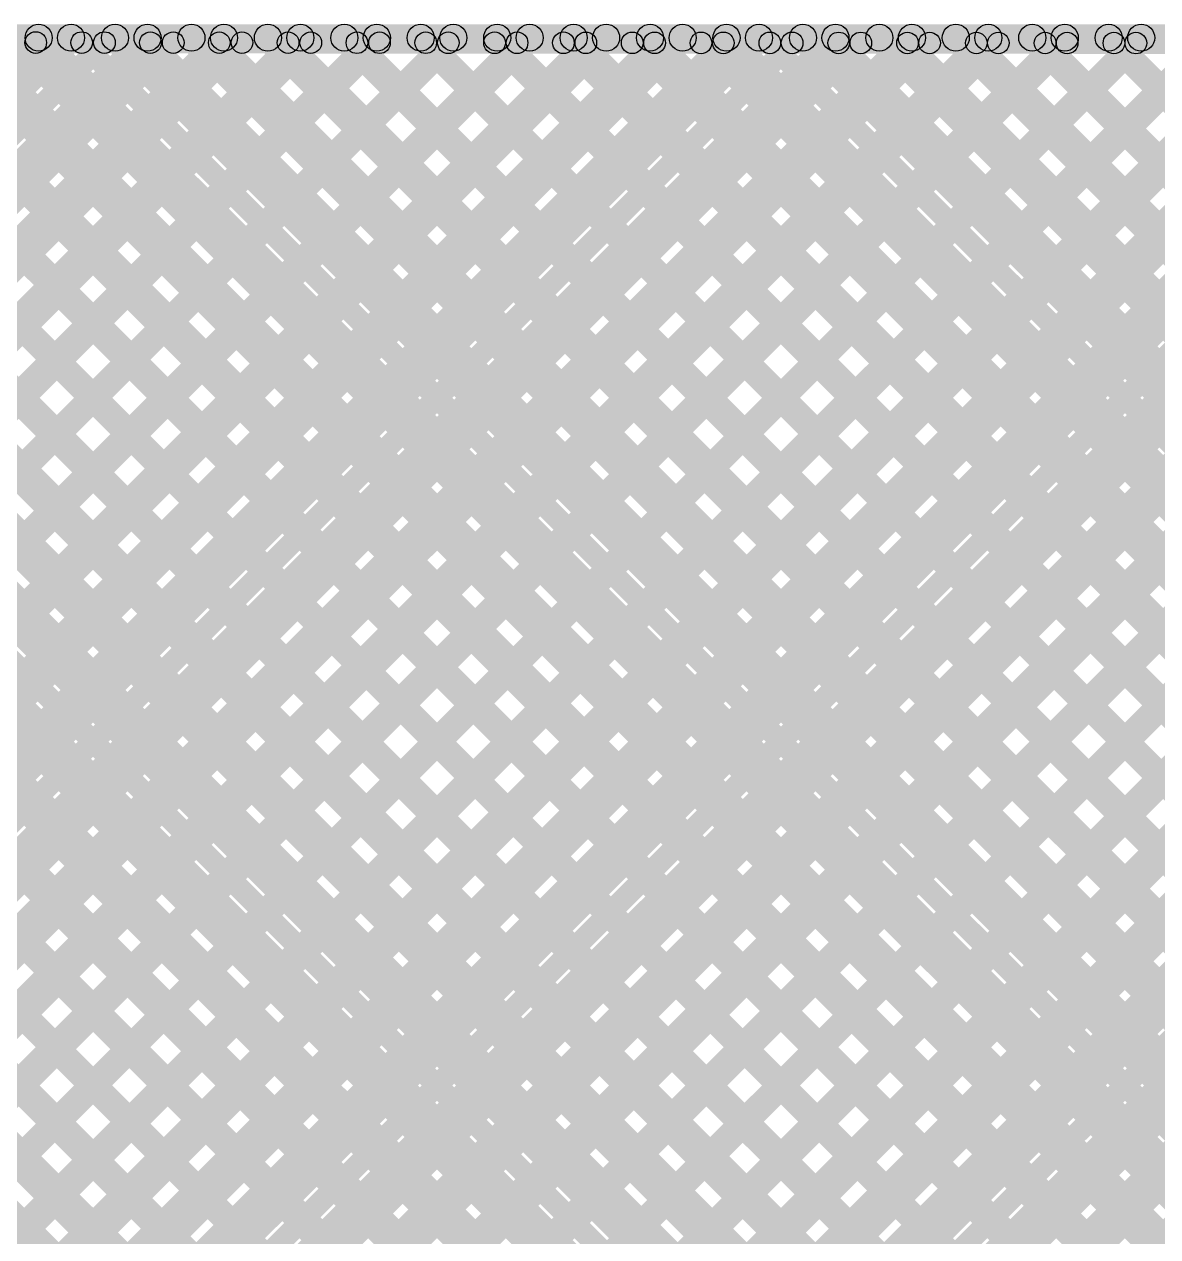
# Model space of a CAD drawing. Header units: millimetres. Extents: x 0.02 to 3.53, y 0 to 2.66.
# Drawn here: x 0.8244 to 1.2438, y 2.212 to 2.6609 of the extents above; entities that cross this region are included whole.
import ezdxf

# ---------------------------------------------------------------- set-up
doc = ezdxf.new("R2010")
doc.units = ezdxf.units.MM
doc.header["$MEASUREMENT"] = 0
doc.layers.add('BottomLayer', color=5, linetype='Continuous')
doc.layers.add('TopLayer', color=1, linetype='Continuous')

msp = doc.modelspace()

# ---------------------------------------------------------------- hatches: boundary and pattern name
at = {"layer": 'BottomLayer'}
for points in [[(0.10354, 1.91068), (0.09646, 1.91775), (0.83816, 2.65944), (0.84523, 2.65237)], [(0.10354, 1.85411), (0.09646, 1.86118), (0.89473, 2.65944), (0.9018, 2.65237)], [(0.10354, 1.88239), (0.09646, 1.88946), (0.86644, 2.65944), (0.87351, 2.65237)], [(0.10354, 1.82582), (0.09646, 1.83289), (0.92301, 2.65944), (0.93008, 2.65237)], [(0.10354, 1.79754), (0.09646, 1.80461), (0.9513, 2.65944), (0.95837, 2.65237)], [(0.1, 2.65091), (0.1, 2.66091), (3.44331, 2.66091), (3.44331, 2.65091)], [(0.10229, 2.65044), (0.1023, 2.65844), (2.00453, 2.65761), (2.00453, 2.64961)], [(0.28363, 1.94935), (0.27656, 1.95642), (0.97958, 2.65944), (0.98665, 2.65237)], [(0.29941, 1.93684), (0.29234, 1.94391), (1.00786, 2.65944), (1.01494, 2.65237)], [(0.30112, 1.91027), (0.29405, 1.91734), (1.03615, 2.65944), (1.04322, 2.65237)], [(0.30112, 1.88198), (0.29405, 1.88906), (1.06443, 2.65944), (1.0715, 2.65237)], [(0.37358, 2.65237), (0.38065, 2.65944), (1.03324, 2.00685), (1.02617, 1.99978)], [(0.40316, 1.95574), (0.39609, 1.96281), (1.09272, 2.65944), (1.09979, 2.65237)], [(0.40186, 2.65237), (0.40893, 2.65944), (1.05897, 2.0094), (1.0519, 2.00233)], [(0.43159, 1.95588), (0.42452, 1.96296), (1.121, 2.65944), (1.12807, 2.65237)], [(0.43014, 2.65237), (0.43722, 2.65944), (1.08725, 2.0094), (1.08018, 2.00233)], [(0.45987, 1.95588), (0.4528, 1.96296), (1.14929, 2.65944), (1.15636, 2.65237)], [(0.45843, 2.65237), (0.4655, 2.65944), (1.11554, 2.0094), (1.10847, 2.00233)], [(0.48816, 1.95588), (0.48108, 1.96296), (1.17757, 2.65944), (1.18464, 2.65237)], [(0.48671, 2.65237), (0.49378, 2.65944), (1.14382, 2.0094), (1.13675, 2.00233)], [(0.51644, 1.95588), (0.50937, 1.96296), (1.20585, 2.65944), (1.21293, 2.65237)], [(0.515, 2.65237), (0.52207, 2.65944), (1.17211, 2.0094), (1.16504, 2.00233)], [(0.54472, 1.95588), (0.53765, 1.96296), (1.23414, 2.65944), (1.24121, 2.65237)], [(0.54328, 2.65237), (0.55035, 2.65944), (1.20039, 2.0094), (1.19332, 2.00233)], [(0.57301, 1.95588), (0.56594, 1.96296), (1.26242, 2.65944), (1.26949, 2.65237)], [(0.57157, 2.65237), (0.57864, 2.65944), (1.22843, 2.00965), (1.22136, 2.00258)], [(0.60129, 1.95588), (0.59422, 1.96296), (1.29071, 2.65944), (1.29778, 2.65237)], [(0.59985, 2.65237), (0.60692, 2.65944), (1.29276, 1.9736), (1.28569, 1.96653)], [(0.62958, 1.95588), (0.62251, 1.96296), (1.31899, 2.65944), (1.32606, 2.65237)], [(0.62813, 2.65237), (0.63521, 2.65944), (1.32105, 1.9736), (1.31398, 1.96653)], [(0.65786, 1.95588), (0.65079, 1.96296), (1.34728, 2.65944), (1.35435, 2.65237)], [(0.65642, 2.65237), (0.66349, 2.65944), (1.34933, 1.9736), (1.34226, 1.96653)], [(0.68615, 1.95588), (0.67907, 1.96296), (1.37556, 2.65944), (1.38263, 2.65237)], [(0.6847, 2.65237), (0.69177, 2.65944), (1.37762, 1.9736), (1.37055, 1.96653)], [(0.71443, 1.95588), (0.70736, 1.96296), (1.40384, 2.65944), (1.41092, 2.65237)], [(0.71299, 2.65237), (0.72006, 2.65944), (1.4059, 1.9736), (1.39883, 1.96653)], [(0.74271, 1.95588), (0.73564, 1.96296), (1.43213, 2.65944), (1.4392, 2.65237)], [(0.74127, 2.65237), (0.74834, 2.65944), (1.43419, 1.9736), (1.42711, 1.96653)], [(0.771, 1.95588), (0.76393, 1.96296), (1.46041, 2.65944), (1.46748, 2.65237)], [(0.76956, 2.65237), (0.77663, 2.65944), (1.46247, 1.9736), (1.4554, 1.96653)], [(0.79928, 1.95588), (0.79221, 1.96296), (1.4887, 2.65944), (1.49577, 2.65237)], [(0.79784, 2.65237), (0.80491, 2.65944), (1.49075, 1.9736), (1.48368, 1.96653)], [(0.82757, 1.95588), (0.8205, 1.96296), (1.51698, 2.65944), (1.52405, 2.65237)], [(0.82612, 2.65237), (0.8332, 2.65944), (1.51904, 1.9736), (1.51197, 1.96653)], [(0.85585, 1.95588), (0.84878, 1.96296), (1.54527, 2.65944), (1.55234, 2.65237)], [(0.85441, 2.65237), (0.86148, 2.65944), (1.54732, 1.9736), (1.54025, 1.96653)], [(0.88414, 1.95588), (0.87706, 1.96296), (1.57355, 2.65944), (1.58062, 2.65237)], [(0.88269, 2.65237), (0.88976, 2.65944), (1.5756, 1.9736), (1.56853, 1.96653)], [(0.91242, 1.95588), (0.90535, 1.96296), (1.60183, 2.65944), (1.60891, 2.65237)], [(0.91097, 2.65237), (0.91805, 2.65944), (1.60389, 1.9736), (1.59682, 1.96653)], [(0.9407, 1.95588), (0.93363, 1.96296), (1.63012, 2.65944), (1.63719, 2.65237)], [(0.93926, 2.65237), (0.94633, 2.65944), (1.63217, 1.9736), (1.6251, 1.96653)], [(0.96899, 1.95588), (0.96192, 1.96296), (1.6584, 2.65944), (1.66547, 2.65237)], [(0.96754, 2.65237), (0.97461, 2.65944), (1.66046, 1.9736), (1.65339, 1.96653)], [(0.99583, 2.65237), (1.0029, 2.65944), (1.68874, 1.9736), (1.68167, 1.96653)], [(1.02411, 2.65237), (1.03118, 2.65944), (1.71702, 1.9736), (1.70995, 1.96653)], [(1.04451, 2.00312), (1.03744, 2.01019), (1.68669, 2.65944), (1.69376, 2.65237)], [(1.0524, 2.65237), (1.05947, 2.65944), (1.74531, 1.9736), (1.73824, 1.96653)], [(1.08068, 2.65237), (1.08775, 2.65944), (1.77359, 1.9736), (1.76652, 1.96653)], [(1.10896, 2.65237), (1.11604, 2.65944), (1.80188, 1.9736), (1.79481, 1.96653)], [(1.13725, 2.65237), (1.14432, 2.65944), (1.83016, 1.9736), (1.82309, 1.96653)], [(1.16553, 2.65237), (1.1726, 2.65944), (1.85845, 1.9736), (1.85138, 1.96653)], [(1.19382, 2.65237), (1.20089, 2.65944), (1.88673, 1.9736), (1.87966, 1.96653)], [(1.2221, 2.65237), (1.22917, 2.65944), (1.91501, 1.9736), (1.90794, 1.96653)], [(0.20746, 2.02733), (0.2018, 2.03299), (0.82577, 2.65695), (0.83143, 2.65129)], [(0.23291, 2.02732), (0.22725, 2.03297), (0.85121, 2.65694), (0.85687, 2.65128)], [(0.25835, 2.02731), (0.25269, 2.03296), (0.87666, 2.65693), (0.88232, 2.65127)], [(0.2838, 2.0273), (0.27814, 2.03295), (0.9021, 2.65692), (0.90776, 2.65126)], [(0.30924, 2.02728), (0.30358, 2.03294), (0.92755, 2.65691), (0.9332, 2.65125)], [(0.33469, 2.02727), (0.32903, 2.03293), (0.95299, 2.65689), (0.95865, 2.65124)], [(0.36013, 2.02726), (0.35447, 2.03292), (0.97844, 2.65688), (0.98409, 2.65123)], [(0.38557, 2.02725), (0.37992, 2.03291), (1.00388, 2.65687), (1.00954, 2.65122)], [(0.38436, 2.65148), (0.39001, 2.65714), (1.01452, 2.03263), (1.00886, 2.02698)], [(0.41102, 2.02724), (0.40536, 2.0329), (1.02933, 2.65686), (1.03498, 2.6512)], [(0.40982, 2.65147), (0.41548, 2.65713), (1.03999, 2.03262), (1.03433, 2.02697)], [(0.43646, 2.02723), (0.43081, 2.03289), (1.05477, 2.65685), (1.06043, 2.65119)], [(0.43529, 2.65146), (0.44095, 2.65712), (1.06545, 2.03261), (1.0598, 2.02695)], [(0.46191, 2.02722), (0.45625, 2.03287), (1.08022, 2.65684), (1.08587, 2.65118)], [(0.46076, 2.65145), (0.46641, 2.65711), (1.09092, 2.0326), (1.08526, 2.02694)], [(0.48735, 2.02721), (0.4817, 2.03286), (1.10566, 2.65683), (1.11132, 2.65117)], [(0.48622, 2.65144), (0.49188, 2.6571), (1.11639, 2.03259), (1.11073, 2.02693)], [(0.5128, 2.0272), (0.50714, 2.03285), (1.13111, 2.65682), (1.13676, 2.65116)], [(0.51169, 2.65143), (0.51735, 2.65709), (1.14185, 2.03258), (1.1362, 2.02692)], [(0.53824, 2.02718), (0.53259, 2.03284), (1.15655, 2.65681), (1.16221, 2.65115)], [(0.53716, 2.65142), (0.54281, 2.65708), (1.16732, 2.03257), (1.16166, 2.02691)], [(0.56369, 2.02717), (0.55803, 2.03283), (1.182, 2.65679), (1.18765, 2.65114)], [(0.56262, 2.65141), (0.56828, 2.65706), (1.19279, 2.03256), (1.18713, 2.0269)], [(0.58913, 2.02716), (0.58348, 2.03282), (1.20744, 2.65678), (1.2131, 2.65113)], [(0.58809, 2.6514), (0.59375, 2.65705), (1.21826, 2.03255), (1.2126, 2.02689)], [(0.61458, 2.02715), (0.60892, 2.03281), (1.23288, 2.65677), (1.23854, 2.65112)], [(0.61356, 2.65139), (0.61921, 2.65704), (1.24372, 2.03253), (1.23807, 2.02688)], [(0.64002, 2.02714), (0.63436, 2.0328), (1.25833, 2.65676), (1.26399, 2.6511)], [(0.63902, 2.65137), (0.64468, 2.65703), (1.26919, 2.03252), (1.26353, 2.02687)], [(0.66547, 2.02713), (0.65981, 2.03279), (1.28377, 2.65675), (1.28943, 2.65109)], [(0.66449, 2.65136), (0.67015, 2.65702), (1.29466, 2.03251), (1.289, 2.02686)], [(0.69091, 2.02712), (0.68525, 2.03277), (1.30922, 2.65674), (1.31488, 2.65108)], [(0.68996, 2.65135), (0.69562, 2.65701), (1.32012, 2.0325), (1.31447, 2.02684)], [(0.71636, 2.02711), (0.7107, 2.03276), (1.33466, 2.65673), (1.34032, 2.65107)], [(0.71543, 2.65134), (0.72108, 2.657), (1.34559, 2.03249), (1.33993, 2.02683)], [(0.7418, 2.0271), (0.73614, 2.03275), (1.36011, 2.65672), (1.36576, 2.65106)], [(0.74089, 2.65133), (0.74655, 2.65699), (1.37106, 2.03248), (1.3654, 2.02682)], [(0.76725, 2.02708), (0.76159, 2.03274), (1.38555, 2.65671), (1.39121, 2.65105)], [(0.76636, 2.65132), (0.77202, 2.65698), (1.39652, 2.03247), (1.39087, 2.02681)], [(0.79269, 2.02707), (0.78703, 2.03273), (1.411, 2.65669), (1.41665, 2.65104)], [(0.79183, 2.65131), (0.79748, 2.65696), (1.42199, 2.03246), (1.41633, 2.0268)], [(0.81813, 2.02706), (0.81248, 2.03272), (1.43644, 2.65668), (1.4421, 2.65103)], [(0.81729, 2.6513), (0.82295, 2.65695), (1.44746, 2.03245), (1.4418, 2.02679)], [(0.84358, 2.02705), (0.83792, 2.03271), (1.46189, 2.65667), (1.46754, 2.65102)], [(0.84276, 2.65129), (0.84842, 2.65694), (1.47292, 2.03243), (1.46727, 2.02678)], [(0.86902, 2.02704), (0.86337, 2.0327), (1.48733, 2.65666), (1.49299, 2.651)], [(0.86823, 2.65127), (0.87388, 2.65693), (1.49839, 2.03242), (1.49273, 2.02677)], [(0.89447, 2.02703), (0.88881, 2.03269), (1.51278, 2.65665), (1.51843, 2.65099)], [(0.89369, 2.65126), (0.89935, 2.65692), (1.52386, 2.03241), (1.5182, 2.02676)], [(0.91991, 2.02702), (0.91426, 2.03268), (1.53822, 2.65664), (1.54388, 2.65098)], [(0.91916, 2.65125), (0.92482, 2.65691), (1.54933, 2.0324), (1.54367, 2.02674)], [(0.94536, 2.02701), (0.9397, 2.03266), (1.56367, 2.65663), (1.56932, 2.65097)], [(0.94463, 2.65124), (0.95028, 2.6569), (1.57479, 2.03239), (1.56914, 2.02673)], [(0.9708, 2.027), (0.96515, 2.03265), (1.58911, 2.65662), (1.59477, 2.65096)], [(0.97009, 2.65123), (0.97575, 2.65689), (1.60026, 2.03238), (1.5946, 2.02672)], [(0.99625, 2.02699), (0.99059, 2.03264), (1.61456, 2.65661), (1.62021, 2.65095)], [(0.99556, 2.65122), (1.00122, 2.65688), (1.62573, 2.03237), (1.62007, 2.02671)], [(1.02169, 2.02697), (1.01604, 2.03263), (1.64, 2.6566), (1.64566, 2.65094)], [(1.02103, 2.65121), (1.02668, 2.65686), (1.65119, 2.03236), (1.64554, 2.0267)], [(1.04714, 2.02696), (1.04148, 2.03262), (1.66544, 2.65658), (1.6711, 2.65093)], [(1.04649, 2.6512), (1.05215, 2.65685), (1.67666, 2.03235), (1.671, 2.02669)], [(1.07196, 2.65119), (1.07762, 2.65684), (1.70213, 2.03233), (1.69647, 2.02668)], [(1.09743, 2.65117), (1.10309, 2.65683), (1.72759, 2.03232), (1.72194, 2.02667)], [(1.1229, 2.65116), (1.12855, 2.65682), (1.75306, 2.03231), (1.7474, 2.02666)], [(1.14836, 2.65115), (1.15402, 2.65681), (1.77853, 2.0323), (1.77287, 2.02664)], [(1.17383, 2.65114), (1.17949, 2.6568), (1.80399, 2.03229), (1.79834, 2.02663)], [(1.1993, 2.65113), (1.20495, 2.65679), (1.82946, 2.03228), (1.8238, 2.02662)], [(1.22476, 2.65112), (1.23042, 2.65678), (1.85493, 2.03227), (1.84927, 2.02661)]]:
    msp.add_hatch(color=5, dxfattribs=at).paths.add_polyline_path(points)
h = msp.add_hatch(color=5, dxfattribs=at)
edge = h.paths.add_edge_path()
edge.add_arc((0.8286, 2.65412), 0.004, 0, 360)
h = msp.add_hatch(color=5, dxfattribs=at)
edge = h.paths.add_edge_path()
edge.add_arc((0.82966, 2.65591), 0.005, 0, 360)
h = msp.add_hatch(color=5, dxfattribs=at)
edge = h.paths.add_edge_path()
edge.add_arc((0.84169, 2.65591), 0.005, 0, 360)
h = msp.add_hatch(color=5, dxfattribs=at)
edge = h.paths.add_edge_path()
edge.add_arc((0.84559, 2.65411), 0.004, 0, 360)
h = msp.add_hatch(color=5, dxfattribs=at)
edge = h.paths.add_edge_path()
edge.add_arc((0.85404, 2.65411), 0.004, 0, 360)
h = msp.add_hatch(color=5, dxfattribs=at)
edge = h.paths.add_edge_path()
edge.add_arc((0.85794, 2.65591), 0.005, 0, 360)
h = msp.add_hatch(color=5, dxfattribs=at)
edge = h.paths.add_edge_path()
edge.add_arc((0.86998, 2.65591), 0.005, 0, 360)
h = msp.add_hatch(color=5, dxfattribs=at)
edge = h.paths.add_edge_path()
edge.add_arc((0.87105, 2.6541), 0.004, 0, 360)
h = msp.add_hatch(color=5, dxfattribs=at)
edge = h.paths.add_edge_path()
edge.add_arc((0.87949, 2.6541), 0.004, 0, 360)
h = msp.add_hatch(color=5, dxfattribs=at)
edge = h.paths.add_edge_path()
edge.add_arc((0.88623, 2.65591), 0.005, 0, 360)
h = msp.add_hatch(color=5, dxfattribs=at)
edge = h.paths.add_edge_path()
edge.add_arc((0.89652, 2.65409), 0.004, 0, 360)
h = msp.add_hatch(color=5, dxfattribs=at)
edge = h.paths.add_edge_path()
edge.add_arc((0.89826, 2.65591), 0.005, 0, 360)
h = msp.add_hatch(color=5, dxfattribs=at)
edge = h.paths.add_edge_path()
edge.add_arc((0.90493, 2.65409), 0.004, 0, 360)
h = msp.add_hatch(color=5, dxfattribs=at)
edge = h.paths.add_edge_path()
edge.add_arc((0.91451, 2.65591), 0.005, 0, 360)
h = msp.add_hatch(color=5, dxfattribs=at)
edge = h.paths.add_edge_path()
edge.add_arc((0.92199, 2.65408), 0.004, 0, 360)
h = msp.add_hatch(color=5, dxfattribs=at)
edge = h.paths.add_edge_path()
edge.add_arc((0.92655, 2.65591), 0.005, 0, 360)
h = msp.add_hatch(color=5, dxfattribs=at)
edge = h.paths.add_edge_path()
edge.add_arc((0.93038, 2.65408), 0.004, 0, 360)
h = msp.add_hatch(color=5, dxfattribs=at)
edge = h.paths.add_edge_path()
edge.add_arc((0.94279, 2.65591), 0.005, 0, 360)
h = msp.add_hatch(color=5, dxfattribs=at)
edge = h.paths.add_edge_path()
edge.add_arc((0.94746, 2.65407), 0.004, 0, 360)
h = msp.add_hatch(color=5, dxfattribs=at)
edge = h.paths.add_edge_path()
edge.add_arc((0.95483, 2.65591), 0.005, 0, 360)
h = msp.add_hatch(color=5, dxfattribs=at)
edge = h.paths.add_edge_path()
edge.add_arc((0.95582, 2.65407), 0.004, 0, 360)
h = msp.add_hatch(color=5, dxfattribs=at)
edge = h.paths.add_edge_path()
edge.add_arc((0.97108, 2.65591), 0.005, 0, 360)
h = msp.add_hatch(color=5, dxfattribs=at)
edge = h.paths.add_edge_path()
edge.add_arc((0.97292, 2.65406), 0.004, 0, 360)
h = msp.add_hatch(color=5, dxfattribs=at)
edge = h.paths.add_edge_path()
edge.add_arc((0.98127, 2.65405), 0.004, 0, 360)
h = msp.add_hatch(color=5, dxfattribs=at)
edge = h.paths.add_edge_path()
edge.add_arc((0.98312, 2.65591), 0.005, 0, 360)
h = msp.add_hatch(color=5, dxfattribs=at)
edge = h.paths.add_edge_path()
edge.add_arc((0.99936, 2.65591), 0.005, 0, 360)
h = msp.add_hatch(color=5, dxfattribs=at)
edge = h.paths.add_edge_path()
edge.add_arc((0.99839, 2.65405), 0.004, 0, 360)
h = msp.add_hatch(color=5, dxfattribs=at)
edge = h.paths.add_edge_path()
edge.add_arc((1.00671, 2.65404), 0.004, 0, 360)
h = msp.add_hatch(color=5, dxfattribs=at)
edge = h.paths.add_edge_path()
edge.add_arc((1.0114, 2.65591), 0.005, 0, 360)
h = msp.add_hatch(color=5, dxfattribs=at)
edge = h.paths.add_edge_path()
edge.add_arc((1.02386, 2.65404), 0.004, 0, 360)
h = msp.add_hatch(color=5, dxfattribs=at)
edge = h.paths.add_edge_path()
edge.add_arc((1.02765, 2.65591), 0.005, 0, 360)
h = msp.add_hatch(color=5, dxfattribs=at)
edge = h.paths.add_edge_path()
edge.add_arc((1.03216, 2.65403), 0.004, 0, 360)
h = msp.add_hatch(color=5, dxfattribs=at)
edge = h.paths.add_edge_path()
edge.add_arc((1.03968, 2.65591), 0.005, 0, 360)
h = msp.add_hatch(color=5, dxfattribs=at)
edge = h.paths.add_edge_path()
edge.add_arc((1.04932, 2.65403), 0.004, 0, 360)
h = msp.add_hatch(color=5, dxfattribs=at)
edge = h.paths.add_edge_path()
edge.add_arc((1.05593, 2.65591), 0.005, 0, 360)
h = msp.add_hatch(color=5, dxfattribs=at)
edge = h.paths.add_edge_path()
edge.add_arc((1.0576, 2.65402), 0.004, 0, 360)
h = msp.add_hatch(color=5, dxfattribs=at)
edge = h.paths.add_edge_path()
edge.add_arc((1.06797, 2.65591), 0.005, 0, 360)
h = msp.add_hatch(color=5, dxfattribs=at)
edge = h.paths.add_edge_path()
edge.add_arc((1.07479, 2.65401), 0.004, 0, 360)
h = msp.add_hatch(color=5, dxfattribs=at)
edge = h.paths.add_edge_path()
edge.add_arc((1.08304, 2.65401), 0.004, 0, 360)
h = msp.add_hatch(color=5, dxfattribs=at)
edge = h.paths.add_edge_path()
edge.add_arc((1.08422, 2.65591), 0.005, 0, 360)
h = msp.add_hatch(color=5, dxfattribs=at)
edge = h.paths.add_edge_path()
edge.add_arc((1.09625, 2.65591), 0.005, 0, 360)
h = msp.add_hatch(color=5, dxfattribs=at)
edge = h.paths.add_edge_path()
edge.add_arc((1.10026, 2.654), 0.004, 0, 360)
h = msp.add_hatch(color=5, dxfattribs=at)
edge = h.paths.add_edge_path()
edge.add_arc((1.10849, 2.654), 0.004, 0, 360)
h = msp.add_hatch(color=5, dxfattribs=at)
edge = h.paths.add_edge_path()
edge.add_arc((1.1125, 2.65591), 0.005, 0, 360)
h = msp.add_hatch(color=5, dxfattribs=at)
edge = h.paths.add_edge_path()
edge.add_arc((1.12454, 2.65591), 0.005, 0, 360)
h = msp.add_hatch(color=5, dxfattribs=at)
edge = h.paths.add_edge_path()
edge.add_arc((1.12572, 2.65399), 0.004, 0, 360)
h = msp.add_hatch(color=5, dxfattribs=at)
edge = h.paths.add_edge_path()
edge.add_arc((1.13393, 2.65399), 0.004, 0, 360)
h = msp.add_hatch(color=5, dxfattribs=at)
edge = h.paths.add_edge_path()
edge.add_arc((1.14078, 2.65591), 0.005, 0, 360)
h = msp.add_hatch(color=5, dxfattribs=at)
edge = h.paths.add_edge_path()
edge.add_arc((1.15119, 2.65398), 0.004, 0, 360)
h = msp.add_hatch(color=5, dxfattribs=at)
edge = h.paths.add_edge_path()
edge.add_arc((1.15282, 2.65591), 0.005, 0, 360)
h = msp.add_hatch(color=5, dxfattribs=at)
edge = h.paths.add_edge_path()
edge.add_arc((1.15938, 2.65398), 0.004, 0, 360)
h = msp.add_hatch(color=5, dxfattribs=at)
edge = h.paths.add_edge_path()
edge.add_arc((1.16907, 2.65591), 0.005, 0, 360)
h = msp.add_hatch(color=5, dxfattribs=at)
edge = h.paths.add_edge_path()
edge.add_arc((1.17666, 2.65397), 0.004, 0, 360)
h = msp.add_hatch(color=5, dxfattribs=at)
edge = h.paths.add_edge_path()
edge.add_arc((1.18111, 2.65591), 0.005, 0, 360)
h = msp.add_hatch(color=5, dxfattribs=at)
edge = h.paths.add_edge_path()
edge.add_arc((1.18482, 2.65397), 0.004, 0, 360)
h = msp.add_hatch(color=5, dxfattribs=at)
edge = h.paths.add_edge_path()
edge.add_arc((1.19735, 2.65591), 0.005, 0, 360)
h = msp.add_hatch(color=5, dxfattribs=at)
edge = h.paths.add_edge_path()
edge.add_arc((1.20212, 2.65396), 0.004, 0, 360)
h = msp.add_hatch(color=5, dxfattribs=at)
edge = h.paths.add_edge_path()
edge.add_arc((1.20939, 2.65591), 0.005, 0, 360)
h = msp.add_hatch(color=5, dxfattribs=at)
edge = h.paths.add_edge_path()
edge.add_arc((1.21027, 2.65395), 0.004, 0, 360)
h = msp.add_hatch(color=5, dxfattribs=at)
edge = h.paths.add_edge_path()
edge.add_arc((1.22564, 2.65591), 0.005, 0, 360)
h = msp.add_hatch(color=5, dxfattribs=at)
edge = h.paths.add_edge_path()
edge.add_arc((1.22759, 2.65395), 0.004, 0, 360)
h = msp.add_hatch(color=5, dxfattribs=at)
edge = h.paths.add_edge_path()
edge.add_arc((1.23571, 2.65394), 0.004, 0, 360)
h = msp.add_hatch(color=5, dxfattribs=at)
edge = h.paths.add_edge_path()
edge.add_arc((1.23767, 2.65591), 0.005, 0, 360)
at = {"layer": 'TopLayer'}
for points in [[(0.10354, 1.82582), (0.09646, 1.83289), (0.92301, 2.65944), (0.93008, 2.65237)], [(0.10354, 1.85411), (0.09646, 1.86118), (0.89473, 2.65944), (0.9018, 2.65237)], [(0.10354, 1.88239), (0.09646, 1.88946), (0.86644, 2.65944), (0.87351, 2.65237)], [(0.10354, 1.79754), (0.09646, 1.80461), (0.9513, 2.65944), (0.95837, 2.65237)], [(0.10354, 1.91068), (0.09646, 1.91775), (0.83816, 2.65944), (0.84523, 2.65237)], [(0.1, 2.65091), (0.1, 2.66091), (3.44331, 2.66091), (3.44331, 2.65091)], [(0.10229, 2.65044), (0.1023, 2.65844), (2.00453, 2.65761), (2.00453, 2.64961)], [(0.28363, 1.94935), (0.27656, 1.95642), (0.97958, 2.65944), (0.98665, 2.65237)], [(0.29941, 1.93684), (0.29234, 1.94391), (1.00786, 2.65944), (1.01494, 2.65237)], [(0.32596, 1.93511), (0.31889, 1.94218), (1.03615, 2.65944), (1.04322, 2.65237)], [(0.37513, 1.956), (0.36806, 1.96307), (1.06443, 2.65944), (1.0715, 2.65237)], [(0.37358, 2.65237), (0.38065, 2.65944), (1.03324, 2.00685), (1.02617, 1.99978)], [(0.38548, 1.93807), (0.37841, 1.94514), (1.09272, 2.65944), (1.09979, 2.65237)], [(0.39584, 1.92013), (0.38877, 1.92721), (1.121, 2.65944), (1.12807, 2.65237)], [(0.40619, 1.9022), (0.39912, 1.90927), (1.14929, 2.65944), (1.15636, 2.65237)], [(0.40186, 2.65237), (0.40893, 2.65944), (1.09642, 1.97196), (1.08935, 1.96488)], [(0.41486, 1.88258), (0.40778, 1.88966), (1.17757, 2.65944), (1.18464, 2.65237)], [(0.423, 1.86245), (0.41593, 1.86952), (1.20585, 2.65944), (1.21293, 2.65237)], [(0.43341, 1.84457), (0.42634, 1.85164), (1.23414, 2.65944), (1.24121, 2.65237)], [(0.43014, 2.65237), (0.43722, 2.65944), (1.1247, 1.97196), (1.11763, 1.96488)], [(0.4454, 1.82828), (0.43833, 1.83535), (1.26242, 2.65944), (1.26949, 2.65237)], [(0.45576, 1.81035), (0.44869, 1.81742), (1.29071, 2.65944), (1.29778, 2.65237)], [(0.45654, 1.66971), (0.44947, 1.67678), (1.43213, 2.65944), (1.4392, 2.65237)], [(0.4644, 1.64929), (0.45733, 1.65636), (1.46041, 2.65944), (1.46748, 2.65237)], [(0.45843, 2.65237), (0.4655, 2.65944), (1.15476, 1.97018), (1.14769, 1.96311)], [(0.46611, 1.79242), (0.45904, 1.79949), (1.31899, 2.65944), (1.32606, 2.65237)], [(0.47646, 1.77449), (0.46939, 1.78156), (1.34728, 2.65944), (1.35435, 2.65237)], [(0.48141, 1.75114), (0.47433, 1.75822), (1.37556, 2.65944), (1.38263, 2.65237)], [(0.48237, 1.72383), (0.4753, 1.7309), (1.40384, 2.65944), (1.41092, 2.65237)], [(0.48671, 2.65237), (0.49378, 2.65944), (1.21059, 1.94264), (1.20351, 1.93557)], [(0.515, 2.65237), (0.52207, 2.65944), (1.21059, 1.97092), (1.20351, 1.96385)], [(0.52867, 1.68527), (0.5216, 1.69235), (1.4887, 2.65944), (1.49577, 2.65237)], [(0.53903, 1.66734), (0.53195, 1.67441), (1.51698, 2.65944), (1.52405, 2.65237)], [(0.54938, 1.64941), (0.54231, 1.65648), (1.54527, 2.65944), (1.55234, 2.65237)], [(0.54328, 2.65237), (0.55035, 2.65944), (1.21244, 1.99735), (1.20537, 1.99028)], [(0.55973, 1.63148), (0.55266, 1.63855), (1.57355, 2.65944), (1.58062, 2.65237)], [(0.56974, 1.55663), (0.56266, 1.5637), (1.6584, 2.65944), (1.66547, 2.65237)], [(0.57008, 1.61355), (0.56301, 1.62062), (1.60183, 2.65944), (1.60891, 2.65237)], [(0.57827, 1.59345), (0.5712, 1.60052), (1.63012, 2.65944), (1.63719, 2.65237)], [(0.57157, 2.65237), (0.57864, 2.65944), (1.22843, 2.00965), (1.22136, 2.00258)], [(0.59985, 2.65237), (0.60692, 2.65944), (1.35965, 1.90672), (1.35257, 1.89965)], [(0.62813, 2.65237), (0.63521, 2.65944), (1.42715, 1.8675), (1.42008, 1.86043)], [(0.65642, 2.65237), (0.66349, 2.65944), (1.42715, 1.89578), (1.42008, 1.88871)], [(0.6847, 2.65237), (0.69177, 2.65944), (1.4475, 1.90372), (1.44043, 1.89665)], [(0.71299, 2.65237), (0.72006, 2.65944), (1.47578, 1.90372), (1.46871, 1.89665)], [(0.74127, 2.65237), (0.74834, 2.65944), (1.50407, 1.90372), (1.497, 1.89665)], [(0.76956, 2.65237), (0.77663, 2.65944), (1.54104, 1.89503), (1.53397, 1.88796)], [(0.79784, 2.65237), (0.80491, 2.65944), (2.00354, 1.46081), (1.99647, 1.45374)], [(0.82612, 2.65237), (0.8332, 2.65944), (2.00354, 1.48909), (1.99647, 1.48202)], [(0.85441, 2.65237), (0.86148, 2.65944), (2.00354, 1.51738), (1.99647, 1.51031)], [(0.88269, 2.65237), (0.88976, 2.65944), (2.00354, 1.54566), (1.99647, 1.53859)], [(0.91097, 2.65237), (0.91805, 2.65944), (2.00354, 1.57394), (1.99647, 1.56687)], [(0.93926, 2.65237), (0.94633, 2.65944), (2.00354, 1.60223), (1.99647, 1.59516)], [(0.96754, 2.65237), (0.97461, 2.65944), (2.00354, 1.63051), (1.99647, 1.62344)], [(0.99583, 2.65237), (1.0029, 2.65944), (2.00354, 1.6588), (1.99647, 1.65172)], [(1.02411, 2.65237), (1.03118, 2.65944), (2.00354, 1.68708), (1.99647, 1.68001)], [(1.04451, 2.00312), (1.03744, 2.01019), (1.68669, 2.65944), (1.69376, 2.65237)], [(1.0524, 2.65237), (1.05947, 2.65944), (2.00354, 1.71536), (1.99647, 1.70829)], [(1.08068, 2.65237), (1.08775, 2.65944), (2.00354, 1.74365), (1.99647, 1.73658)], [(1.10896, 2.65237), (1.11604, 2.65944), (2.00354, 1.77193), (1.99647, 1.76486)], [(1.13725, 2.65237), (1.14432, 2.65944), (2.00375, 1.80001), (1.99668, 1.79294)], [(1.16553, 2.65237), (1.1726, 2.65944), (2.01456, 1.81748), (2.00749, 1.81041)], [(1.19382, 2.65237), (1.20089, 2.65944), (2.02967, 1.83065), (2.0226, 1.82358)], [(1.2221, 2.65237), (1.22917, 2.65944), (2.05579, 1.83283), (2.04872, 1.82576)], [(0.20746, 2.02733), (0.2018, 2.03299), (0.82577, 2.65695), (0.83143, 2.65129)], [(0.23291, 2.02732), (0.22725, 2.03297), (0.85121, 2.65694), (0.85687, 2.65128)], [(0.25835, 2.02731), (0.25269, 2.03296), (0.87666, 2.65693), (0.88232, 2.65127)], [(0.2838, 2.0273), (0.27814, 2.03295), (0.9021, 2.65692), (0.90776, 2.65126)], [(0.30924, 2.02728), (0.30358, 2.03294), (0.92755, 2.65691), (0.9332, 2.65125)], [(0.33469, 2.02727), (0.32903, 2.03293), (0.95299, 2.65689), (0.95865, 2.65124)], [(0.36013, 2.02726), (0.35447, 2.03292), (0.97844, 2.65688), (0.98409, 2.65123)], [(0.38557, 2.02725), (0.37992, 2.03291), (1.00388, 2.65687), (1.00954, 2.65122)], [(0.38436, 2.65148), (0.39001, 2.65714), (1.01452, 2.03263), (1.00886, 2.02698)], [(0.41102, 2.02724), (0.40536, 2.0329), (1.02933, 2.65686), (1.03498, 2.6512)], [(0.40982, 2.65147), (0.41548, 2.65713), (1.03999, 2.03262), (1.03433, 2.02697)], [(0.43646, 2.02723), (0.43081, 2.03289), (1.05477, 2.65685), (1.06043, 2.65119)], [(0.43529, 2.65146), (0.44095, 2.65712), (1.06545, 2.03261), (1.0598, 2.02695)], [(0.46191, 2.02722), (0.45625, 2.03287), (1.08022, 2.65684), (1.08587, 2.65118)], [(0.46076, 2.65145), (0.46641, 2.65711), (1.09092, 2.0326), (1.08526, 2.02694)], [(0.48735, 2.02721), (0.4817, 2.03286), (1.10566, 2.65683), (1.11132, 2.65117)], [(0.48622, 2.65144), (0.49188, 2.6571), (1.11639, 2.03259), (1.11073, 2.02693)], [(0.5128, 2.0272), (0.50714, 2.03285), (1.13111, 2.65682), (1.13676, 2.65116)], [(0.51169, 2.65143), (0.51735, 2.65709), (1.14185, 2.03258), (1.1362, 2.02692)], [(0.53824, 2.02718), (0.53259, 2.03284), (1.15655, 2.65681), (1.16221, 2.65115)], [(0.53716, 2.65142), (0.54281, 2.65708), (1.16732, 2.03257), (1.16166, 2.02691)], [(0.56369, 2.02717), (0.55803, 2.03283), (1.182, 2.65679), (1.18765, 2.65114)], [(0.56262, 2.65141), (0.56828, 2.65706), (1.19279, 2.03256), (1.18713, 2.0269)], [(0.58913, 2.02716), (0.58348, 2.03282), (1.20744, 2.65678), (1.2131, 2.65113)], [(0.58809, 2.6514), (0.59375, 2.65705), (1.21826, 2.03255), (1.2126, 2.02689)], [(0.61458, 2.02715), (0.60892, 2.03281), (1.23288, 2.65677), (1.23854, 2.65112)], [(0.61356, 2.65139), (0.61921, 2.65704), (1.24372, 2.03253), (1.23807, 2.02688)], [(0.64002, 2.02714), (0.63436, 2.0328), (1.25833, 2.65676), (1.26399, 2.6511)], [(0.63902, 2.65137), (0.64468, 2.65703), (1.26919, 2.03252), (1.26353, 2.02687)], [(0.66547, 2.02713), (0.65981, 2.03279), (1.28377, 2.65675), (1.28943, 2.65109)], [(0.66449, 2.65136), (0.67015, 2.65702), (1.29466, 2.03251), (1.289, 2.02686)], [(0.69091, 2.02712), (0.68525, 2.03277), (1.30922, 2.65674), (1.31488, 2.65108)], [(0.68996, 2.65135), (0.69562, 2.65701), (1.32012, 2.0325), (1.31447, 2.02684)], [(0.71636, 2.02711), (0.7107, 2.03276), (1.33466, 2.65673), (1.34032, 2.65107)], [(0.71543, 2.65134), (0.72108, 2.657), (1.34559, 2.03249), (1.33993, 2.02683)], [(0.7418, 2.0271), (0.73614, 2.03275), (1.36011, 2.65672), (1.36576, 2.65106)], [(0.74089, 2.65133), (0.74655, 2.65699), (1.37106, 2.03248), (1.3654, 2.02682)], [(0.76725, 2.02708), (0.76159, 2.03274), (1.38555, 2.65671), (1.39121, 2.65105)], [(0.76636, 2.65132), (0.77202, 2.65698), (1.39652, 2.03247), (1.39087, 2.02681)], [(0.79269, 2.02707), (0.78703, 2.03273), (1.411, 2.65669), (1.41665, 2.65104)], [(0.79183, 2.65131), (0.79748, 2.65696), (1.42199, 2.03246), (1.41633, 2.0268)], [(0.81813, 2.02706), (0.81248, 2.03272), (1.43644, 2.65668), (1.4421, 2.65103)], [(0.81729, 2.6513), (0.82295, 2.65695), (1.44746, 2.03245), (1.4418, 2.02679)], [(0.84358, 2.02705), (0.83792, 2.03271), (1.46189, 2.65667), (1.46754, 2.65102)], [(0.84276, 2.65129), (0.84842, 2.65694), (1.47292, 2.03243), (1.46727, 2.02678)], [(0.86902, 2.02704), (0.86337, 2.0327), (1.48733, 2.65666), (1.49299, 2.651)], [(0.86823, 2.65127), (0.87388, 2.65693), (1.49839, 2.03242), (1.49273, 2.02677)], [(0.89447, 2.02703), (0.88881, 2.03269), (1.51278, 2.65665), (1.51843, 2.65099)], [(0.89369, 2.65126), (0.89935, 2.65692), (1.52386, 2.03241), (1.5182, 2.02676)], [(0.91991, 2.02702), (0.91426, 2.03268), (1.53822, 2.65664), (1.54388, 2.65098)], [(0.91916, 2.65125), (0.92482, 2.65691), (1.54933, 2.0324), (1.54367, 2.02674)], [(0.94536, 2.02701), (0.9397, 2.03266), (1.56367, 2.65663), (1.56932, 2.65097)], [(0.94463, 2.65124), (0.95028, 2.6569), (1.57479, 2.03239), (1.56914, 2.02673)], [(0.9708, 2.027), (0.96515, 2.03265), (1.58911, 2.65662), (1.59477, 2.65096)], [(0.97009, 2.65123), (0.97575, 2.65689), (1.60026, 2.03238), (1.5946, 2.02672)], [(0.99625, 2.02699), (0.99059, 2.03264), (1.61456, 2.65661), (1.62021, 2.65095)], [(0.99556, 2.65122), (1.00122, 2.65688), (1.62573, 2.03237), (1.62007, 2.02671)], [(1.02169, 2.02697), (1.01604, 2.03263), (1.64, 2.6566), (1.64566, 2.65094)], [(1.02103, 2.65121), (1.02668, 2.65686), (1.65119, 2.03236), (1.64554, 2.0267)], [(1.04714, 2.02696), (1.04148, 2.03262), (1.66544, 2.65658), (1.6711, 2.65093)], [(1.04649, 2.6512), (1.05215, 2.65685), (1.67666, 2.03235), (1.671, 2.02669)], [(1.07196, 2.65119), (1.07762, 2.65684), (1.70213, 2.03233), (1.69647, 2.02668)], [(1.09743, 2.65117), (1.10309, 2.65683), (1.72759, 2.03232), (1.72194, 2.02667)], [(1.1229, 2.65116), (1.12855, 2.65682), (1.75306, 2.03231), (1.7474, 2.02666)], [(1.14836, 2.65115), (1.15402, 2.65681), (1.77853, 2.0323), (1.77287, 2.02664)], [(1.17383, 2.65114), (1.17949, 2.6568), (1.80399, 2.03229), (1.79834, 2.02663)], [(1.1993, 2.65113), (1.20495, 2.65679), (1.82946, 2.03228), (1.8238, 2.02662)], [(1.22476, 2.65112), (1.23042, 2.65678), (1.85493, 2.03227), (1.84927, 2.02661)]]:
    msp.add_hatch(color=1, dxfattribs=at).paths.add_polyline_path(points)
h = msp.add_hatch(color=1, dxfattribs=at)
edge = h.paths.add_edge_path()
edge.add_arc((0.8286, 2.65412), 0.004, 0, 360)
h = msp.add_hatch(color=1, dxfattribs=at)
edge = h.paths.add_edge_path()
edge.add_arc((0.82966, 2.65591), 0.005, 0, 360)
h = msp.add_hatch(color=1, dxfattribs=at)
edge = h.paths.add_edge_path()
edge.add_arc((0.84169, 2.65591), 0.005, 0, 360)
h = msp.add_hatch(color=1, dxfattribs=at)
edge = h.paths.add_edge_path()
edge.add_arc((0.84559, 2.65411), 0.004, 0, 360)
h = msp.add_hatch(color=1, dxfattribs=at)
edge = h.paths.add_edge_path()
edge.add_arc((0.85404, 2.65411), 0.004, 0, 360)
h = msp.add_hatch(color=1, dxfattribs=at)
edge = h.paths.add_edge_path()
edge.add_arc((0.85794, 2.65591), 0.005, 0, 360)
h = msp.add_hatch(color=1, dxfattribs=at)
edge = h.paths.add_edge_path()
edge.add_arc((0.86998, 2.65591), 0.005, 0, 360)
h = msp.add_hatch(color=1, dxfattribs=at)
edge = h.paths.add_edge_path()
edge.add_arc((0.87105, 2.6541), 0.004, 0, 360)
h = msp.add_hatch(color=1, dxfattribs=at)
edge = h.paths.add_edge_path()
edge.add_arc((0.87949, 2.6541), 0.004, 0, 360)
h = msp.add_hatch(color=1, dxfattribs=at)
edge = h.paths.add_edge_path()
edge.add_arc((0.88623, 2.65591), 0.005, 0, 360)
h = msp.add_hatch(color=1, dxfattribs=at)
edge = h.paths.add_edge_path()
edge.add_arc((0.89652, 2.65409), 0.004, 0, 360)
h = msp.add_hatch(color=1, dxfattribs=at)
edge = h.paths.add_edge_path()
edge.add_arc((0.89826, 2.65591), 0.005, 0, 360)
h = msp.add_hatch(color=1, dxfattribs=at)
edge = h.paths.add_edge_path()
edge.add_arc((0.90493, 2.65409), 0.004, 0, 360)
h = msp.add_hatch(color=1, dxfattribs=at)
edge = h.paths.add_edge_path()
edge.add_arc((0.91451, 2.65591), 0.005, 0, 360)
h = msp.add_hatch(color=1, dxfattribs=at)
edge = h.paths.add_edge_path()
edge.add_arc((0.92199, 2.65408), 0.004, 0, 360)
h = msp.add_hatch(color=1, dxfattribs=at)
edge = h.paths.add_edge_path()
edge.add_arc((0.92655, 2.65591), 0.005, 0, 360)
h = msp.add_hatch(color=1, dxfattribs=at)
edge = h.paths.add_edge_path()
edge.add_arc((0.93038, 2.65408), 0.004, 0, 360)
h = msp.add_hatch(color=1, dxfattribs=at)
edge = h.paths.add_edge_path()
edge.add_arc((0.94279, 2.65591), 0.005, 0, 360)
h = msp.add_hatch(color=1, dxfattribs=at)
edge = h.paths.add_edge_path()
edge.add_arc((0.94746, 2.65407), 0.004, 0, 360)
h = msp.add_hatch(color=1, dxfattribs=at)
edge = h.paths.add_edge_path()
edge.add_arc((0.95483, 2.65591), 0.005, 0, 360)
h = msp.add_hatch(color=1, dxfattribs=at)
edge = h.paths.add_edge_path()
edge.add_arc((0.95582, 2.65407), 0.004, 0, 360)
h = msp.add_hatch(color=1, dxfattribs=at)
edge = h.paths.add_edge_path()
edge.add_arc((0.97108, 2.65591), 0.005, 0, 360)
h = msp.add_hatch(color=1, dxfattribs=at)
edge = h.paths.add_edge_path()
edge.add_arc((0.97292, 2.65406), 0.004, 0, 360)
h = msp.add_hatch(color=1, dxfattribs=at)
edge = h.paths.add_edge_path()
edge.add_arc((0.98127, 2.65405), 0.004, 0, 360)
h = msp.add_hatch(color=1, dxfattribs=at)
edge = h.paths.add_edge_path()
edge.add_arc((0.98312, 2.65591), 0.005, 0, 360)
h = msp.add_hatch(color=1, dxfattribs=at)
edge = h.paths.add_edge_path()
edge.add_arc((0.99936, 2.65591), 0.005, 0, 360)
h = msp.add_hatch(color=1, dxfattribs=at)
edge = h.paths.add_edge_path()
edge.add_arc((0.99839, 2.65405), 0.004, 0, 360)
h = msp.add_hatch(color=1, dxfattribs=at)
edge = h.paths.add_edge_path()
edge.add_arc((1.00671, 2.65404), 0.004, 0, 360)
h = msp.add_hatch(color=1, dxfattribs=at)
edge = h.paths.add_edge_path()
edge.add_arc((1.0114, 2.65591), 0.005, 0, 360)
h = msp.add_hatch(color=1, dxfattribs=at)
edge = h.paths.add_edge_path()
edge.add_arc((1.02386, 2.65404), 0.004, 0, 360)
h = msp.add_hatch(color=1, dxfattribs=at)
edge = h.paths.add_edge_path()
edge.add_arc((1.02765, 2.65591), 0.005, 0, 360)
h = msp.add_hatch(color=1, dxfattribs=at)
edge = h.paths.add_edge_path()
edge.add_arc((1.03216, 2.65403), 0.004, 0, 360)
h = msp.add_hatch(color=1, dxfattribs=at)
edge = h.paths.add_edge_path()
edge.add_arc((1.03968, 2.65591), 0.005, 0, 360)
h = msp.add_hatch(color=1, dxfattribs=at)
edge = h.paths.add_edge_path()
edge.add_arc((1.04932, 2.65403), 0.004, 0, 360)
h = msp.add_hatch(color=1, dxfattribs=at)
edge = h.paths.add_edge_path()
edge.add_arc((1.05593, 2.65591), 0.005, 0, 360)
h = msp.add_hatch(color=1, dxfattribs=at)
edge = h.paths.add_edge_path()
edge.add_arc((1.0576, 2.65402), 0.004, 0, 360)
h = msp.add_hatch(color=1, dxfattribs=at)
edge = h.paths.add_edge_path()
edge.add_arc((1.06797, 2.65591), 0.005, 0, 360)
h = msp.add_hatch(color=1, dxfattribs=at)
edge = h.paths.add_edge_path()
edge.add_arc((1.07479, 2.65401), 0.004, 0, 360)
h = msp.add_hatch(color=1, dxfattribs=at)
edge = h.paths.add_edge_path()
edge.add_arc((1.08304, 2.65401), 0.004, 0, 360)
h = msp.add_hatch(color=1, dxfattribs=at)
edge = h.paths.add_edge_path()
edge.add_arc((1.08422, 2.65591), 0.005, 0, 360)
h = msp.add_hatch(color=1, dxfattribs=at)
edge = h.paths.add_edge_path()
edge.add_arc((1.09625, 2.65591), 0.005, 0, 360)
h = msp.add_hatch(color=1, dxfattribs=at)
edge = h.paths.add_edge_path()
edge.add_arc((1.10026, 2.654), 0.004, 0, 360)
h = msp.add_hatch(color=1, dxfattribs=at)
edge = h.paths.add_edge_path()
edge.add_arc((1.10849, 2.654), 0.004, 0, 360)
h = msp.add_hatch(color=1, dxfattribs=at)
edge = h.paths.add_edge_path()
edge.add_arc((1.1125, 2.65591), 0.005, 0, 360)
h = msp.add_hatch(color=1, dxfattribs=at)
edge = h.paths.add_edge_path()
edge.add_arc((1.12454, 2.65591), 0.005, 0, 360)
h = msp.add_hatch(color=1, dxfattribs=at)
edge = h.paths.add_edge_path()
edge.add_arc((1.12572, 2.65399), 0.004, 0, 360)
h = msp.add_hatch(color=1, dxfattribs=at)
edge = h.paths.add_edge_path()
edge.add_arc((1.13393, 2.65399), 0.004, 0, 360)
h = msp.add_hatch(color=1, dxfattribs=at)
edge = h.paths.add_edge_path()
edge.add_arc((1.14078, 2.65591), 0.005, 0, 360)
h = msp.add_hatch(color=1, dxfattribs=at)
edge = h.paths.add_edge_path()
edge.add_arc((1.15119, 2.65398), 0.004, 0, 360)
h = msp.add_hatch(color=1, dxfattribs=at)
edge = h.paths.add_edge_path()
edge.add_arc((1.15282, 2.65591), 0.005, 0, 360)
h = msp.add_hatch(color=1, dxfattribs=at)
edge = h.paths.add_edge_path()
edge.add_arc((1.15938, 2.65398), 0.004, 0, 360)
h = msp.add_hatch(color=1, dxfattribs=at)
edge = h.paths.add_edge_path()
edge.add_arc((1.16907, 2.65591), 0.005, 0, 360)
h = msp.add_hatch(color=1, dxfattribs=at)
edge = h.paths.add_edge_path()
edge.add_arc((1.17666, 2.65397), 0.004, 0, 360)
h = msp.add_hatch(color=1, dxfattribs=at)
edge = h.paths.add_edge_path()
edge.add_arc((1.18111, 2.65591), 0.005, 0, 360)
h = msp.add_hatch(color=1, dxfattribs=at)
edge = h.paths.add_edge_path()
edge.add_arc((1.18482, 2.65397), 0.004, 0, 360)
h = msp.add_hatch(color=1, dxfattribs=at)
edge = h.paths.add_edge_path()
edge.add_arc((1.19735, 2.65591), 0.005, 0, 360)
h = msp.add_hatch(color=1, dxfattribs=at)
edge = h.paths.add_edge_path()
edge.add_arc((1.20212, 2.65396), 0.004, 0, 360)
h = msp.add_hatch(color=1, dxfattribs=at)
edge = h.paths.add_edge_path()
edge.add_arc((1.20939, 2.65591), 0.005, 0, 360)
h = msp.add_hatch(color=1, dxfattribs=at)
edge = h.paths.add_edge_path()
edge.add_arc((1.21027, 2.65395), 0.004, 0, 360)
h = msp.add_hatch(color=1, dxfattribs=at)
edge = h.paths.add_edge_path()
edge.add_arc((1.22564, 2.65591), 0.005, 0, 360)
h = msp.add_hatch(color=1, dxfattribs=at)
edge = h.paths.add_edge_path()
edge.add_arc((1.22759, 2.65395), 0.004, 0, 360)
h = msp.add_hatch(color=1, dxfattribs=at)
edge = h.paths.add_edge_path()
edge.add_arc((1.23571, 2.65394), 0.004, 0, 360)
h = msp.add_hatch(color=1, dxfattribs=at)
edge = h.paths.add_edge_path()
edge.add_arc((1.23767, 2.65591), 0.005, 0, 360)

# ---------------------------------------------------------------- linework, layer by layer
at = {"layer": 'BottomLayer'}
for centre, radius in [((0.8286, 2.65412), 0.004), ((0.82966, 2.65591), 0.005), ((0.84169, 2.65591), 0.005), ((0.84559, 2.65411), 0.004), ((0.85404, 2.65411), 0.004), ((0.85794, 2.65591), 0.005), ((0.86998, 2.65591), 0.005), ((0.87105, 2.6541), 0.004), ((0.87949, 2.6541), 0.004), ((0.88623, 2.65591), 0.005), ((0.89652, 2.65409), 0.004), ((0.89826, 2.65591), 0.005), ((0.90493, 2.65409), 0.004), ((0.91451, 2.65591), 0.005), ((0.92199, 2.65408), 0.004), ((0.92655, 2.65591), 0.005), ((0.93038, 2.65408), 0.004), ((0.94279, 2.65591), 0.005), ((0.94746, 2.65407), 0.004), ((0.95483, 2.65591), 0.005), ((0.95582, 2.65407), 0.004), ((0.97108, 2.65591), 0.005), ((0.97292, 2.65406), 0.004), ((0.98127, 2.65405), 0.004), ((0.98312, 2.65591), 0.005), ((0.99936, 2.65591), 0.005), ((0.99839, 2.65405), 0.004), ((1.00671, 2.65404), 0.004), ((1.0114, 2.65591), 0.005), ((1.02386, 2.65404), 0.004), ((1.02765, 2.65591), 0.005), ((1.03216, 2.65403), 0.004), ((1.03968, 2.65591), 0.005), ((1.04932, 2.65403), 0.004), ((1.05593, 2.65591), 0.005), ((1.0576, 2.65402), 0.004), ((1.06797, 2.65591), 0.005), ((1.07479, 2.65401), 0.004), ((1.08304, 2.65401), 0.004), ((1.08422, 2.65591), 0.005), ((1.09625, 2.65591), 0.005), ((1.10026, 2.654), 0.004), ((1.10849, 2.654), 0.004), ((1.1125, 2.65591), 0.005), ((1.12454, 2.65591), 0.005), ((1.12572, 2.65399), 0.004), ((1.13393, 2.65399), 0.004), ((1.14078, 2.65591), 0.005), ((1.15119, 2.65398), 0.004), ((1.15282, 2.65591), 0.005), ((1.15938, 2.65398), 0.004), ((1.16907, 2.65591), 0.005), ((1.17666, 2.65397), 0.004), ((1.18111, 2.65591), 0.005), ((1.18482, 2.65397), 0.004), ((1.19735, 2.65591), 0.005), ((1.20212, 2.65396), 0.004), ((1.20939, 2.65591), 0.005), ((1.21027, 2.65395), 0.004), ((1.22564, 2.65591), 0.005), ((1.22759, 2.65395), 0.004), ((1.23571, 2.65394), 0.004), ((1.23767, 2.65591), 0.005)]:
    msp.add_circle(centre, radius, dxfattribs=at)
at = {"layer": 'TopLayer'}
for centre, radius in [((0.8286, 2.65412), 0.004), ((0.82966, 2.65591), 0.005), ((0.84169, 2.65591), 0.005), ((0.84559, 2.65411), 0.004), ((0.85404, 2.65411), 0.004), ((0.85794, 2.65591), 0.005), ((0.86998, 2.65591), 0.005), ((0.87105, 2.6541), 0.004), ((0.87949, 2.6541), 0.004), ((0.88623, 2.65591), 0.005), ((0.89652, 2.65409), 0.004), ((0.89826, 2.65591), 0.005), ((0.90493, 2.65409), 0.004), ((0.91451, 2.65591), 0.005), ((0.92199, 2.65408), 0.004), ((0.92655, 2.65591), 0.005), ((0.93038, 2.65408), 0.004), ((0.94279, 2.65591), 0.005), ((0.94746, 2.65407), 0.004), ((0.95483, 2.65591), 0.005), ((0.95582, 2.65407), 0.004), ((0.97108, 2.65591), 0.005), ((0.97292, 2.65406), 0.004), ((0.98127, 2.65405), 0.004), ((0.98312, 2.65591), 0.005), ((0.99936, 2.65591), 0.005), ((0.99839, 2.65405), 0.004), ((1.00671, 2.65404), 0.004), ((1.0114, 2.65591), 0.005), ((1.02386, 2.65404), 0.004), ((1.02765, 2.65591), 0.005), ((1.03216, 2.65403), 0.004), ((1.03968, 2.65591), 0.005), ((1.04932, 2.65403), 0.004), ((1.05593, 2.65591), 0.005), ((1.0576, 2.65402), 0.004), ((1.06797, 2.65591), 0.005), ((1.07479, 2.65401), 0.004), ((1.08304, 2.65401), 0.004), ((1.08422, 2.65591), 0.005), ((1.09625, 2.65591), 0.005), ((1.10026, 2.654), 0.004), ((1.10849, 2.654), 0.004), ((1.1125, 2.65591), 0.005), ((1.12454, 2.65591), 0.005), ((1.12572, 2.65399), 0.004), ((1.13393, 2.65399), 0.004), ((1.14078, 2.65591), 0.005), ((1.15119, 2.65398), 0.004), ((1.15282, 2.65591), 0.005), ((1.15938, 2.65398), 0.004), ((1.16907, 2.65591), 0.005), ((1.17666, 2.65397), 0.004), ((1.18111, 2.65591), 0.005), ((1.18482, 2.65397), 0.004), ((1.19735, 2.65591), 0.005), ((1.20212, 2.65396), 0.004), ((1.20939, 2.65591), 0.005), ((1.21027, 2.65395), 0.004), ((1.22564, 2.65591), 0.005), ((1.22759, 2.65395), 0.004), ((1.23571, 2.65394), 0.004), ((1.23767, 2.65591), 0.005)]:
    msp.add_circle(centre, radius, dxfattribs=at)

doc.saveas('drawing.dxf')
